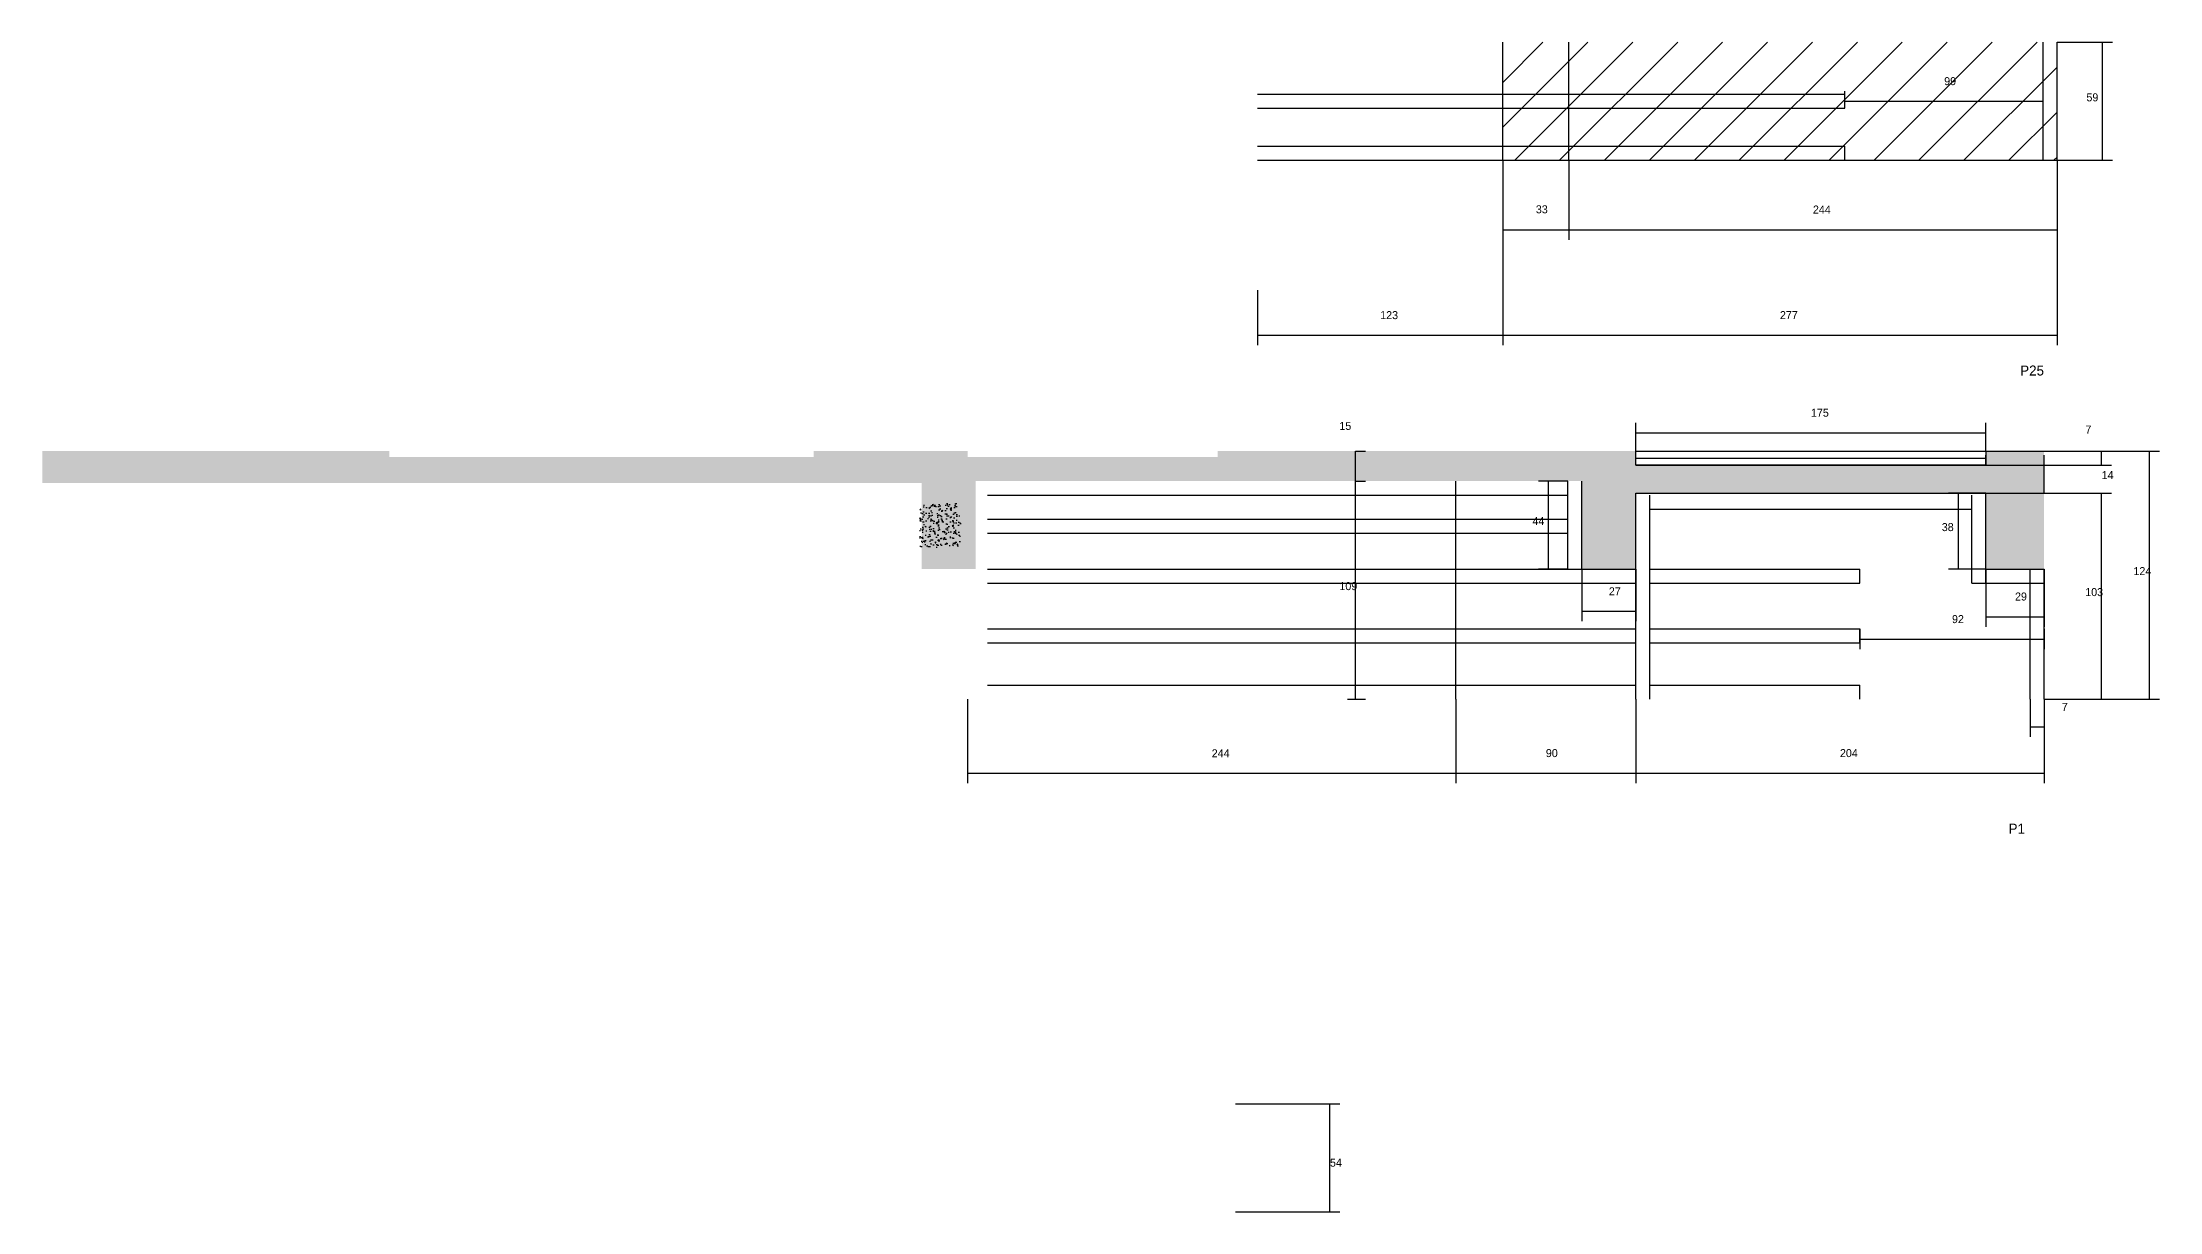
# Model space of a CAD drawing. Header units: metres. Extents: x 3856 to 5560, y 4268 to 4853.
# Drawn here: x 3856 to 4914, y 4268 to 4853 of the extents above; entities that cross this region are included whole.
import ezdxf

# ---------------------------------------------------------------- set-up
doc = ezdxf.new("R2010")
doc.units = ezdxf.units.M
for name, color, linetype in [('COTA', 4, 'Continuous'), ('Cota Seção (2x)', 4, 'Continuous'), ('NOMENCLATURA', 7, 'Continuous'), ('Painéis', 200, 'Continuous'), ('REAPROVEITAMENTO', 251, 'Continuous'), ('SARR_2.2x7', 40, 'Continuous')]:
    doc.layers.add(name, color=color, linetype=linetype)

msp = doc.modelspace()

# ---------------------------------------------------------------- hatches: boundary and pattern name
at = {"layer": 'COTA'}
h = msp.add_hatch(dxfattribs=at)
h.set_pattern_fill('AR-CONC', scale=0.03)
h.paths.add_polyline_path([(4856.7, 4648.8), (4827.7, 4648.8), (4827.7, 4641.8), (4652.7, 4641.8), (4652.7, 4648.8), (4443.7, 4648.8), (4443.7, 4645.8), (4318.7, 4645.8), (4318.7, 4648.8), (4241.7, 4648.8), (4241.7, 4645.8), (4029.7, 4645.8), (4029.7, 4648.8), (3856.2, 4648.8), (3856.2, 4632.8), (4243.7, 4632.8), (4295.7, 4632.8), (4295.7, 4589.8), (4322.7, 4589.8), (4322.7, 4633.8), (4625.7, 4633.8), (4625.7, 4589.8), (4652.7, 4589.8), (4652.7, 4627.8), (4827.7, 4627.8), (4827.7, 4589.8), (4856.7, 4589.8)])
h = msp.add_hatch(dxfattribs=at)
h.set_pattern_fill('AR-CONC', scale=0.03)
h.paths.add_polyline_path([(4315.2, 4600.8), (4315.2, 4622.7), (4315.2, 4622.7), (4294.6, 4622.7), (4294.6, 4622.7), (4294.6, 4600.8), (4294.6, 4600.8), (4315.2, 4600.8)])
at = {"layer": 'REAPROVEITAMENTO'}
h = msp.add_hatch(dxfattribs=at)
h.set_pattern_fill('ANSI31', scale=5)
h.paths.add_polyline_path([(4586.2, 4853.2), (4586.2, 4794.2), (4586.2, 4794.2), (4863.2, 4794.2), (4863.2, 4794.2), (4863.2, 4853.2), (4863.2, 4853.2), (4586.2, 4853.2)])

# ---------------------------------------------------------------- linework, layer by layer
at = {"layer": 'COTA'}
for p, q in [((4863.2, 4853.2), (4891, 4853.2)), ((4886, 4794.2), (4886, 4853.2)), ((4757.2, 4823.7), (4757.2, 4828.7)), ((4856.3, 4823.7), (4856.3, 4828.7)), ((4757.2, 4823.7), (4856.3, 4823.7)), ((4586.2, 4794.2), (4586.2, 4701.7)), ((4586.2, 4794.2), (4586.2, 4754.5)), ((4586.2, 4794.2), (4586.2, 4701.7)), ((4619.2, 4794.2), (4619.2, 4754.5)), ((4619.2, 4794.2), (4619.2, 4754.5)), ((4863.2, 4794.2), (4891, 4794.2)), ((4863.2, 4794.2), (4863.2, 4701.7)), ((4863.2, 4794.2), (4863.2, 4754.5)), ((4586.2, 4759.5), (4619.2, 4759.5)), ((4619.2, 4759.5), (4863.2, 4759.5)), ((4463.5, 4729.2), (4463.5, 4701.7)), ((4463.5, 4706.7), (4586.2, 4706.7)), ((4586.2, 4706.7), (4863.2, 4706.7)), ((4849.7, 4524.8), (4849.7, 4505.9)), ((4856.7, 4524.8), (4856.7, 4505.9)), ((4849.7, 4510.9), (4856.7, 4510.9)), ((4452.5, 4322.5), (4504.8, 4322.5)), ((4499.8, 4268.5), (4499.8, 4322.5)), ((4452.5, 4268.5), (4504.8, 4268.5))]:
    msp.add_line(p, q, dxfattribs=at)
at = {"layer": 'Cota Seção (2x)'}
for p, q in [((4652.7, 4648.8), (4652.7, 4662.9)), ((4652.7, 4657.9), (4827.7, 4657.9)), ((4827.7, 4648.8), (4827.7, 4662.9)), ((4512.6, 4633.8), (4512.6, 4648.8)), ((4512.6, 4648.8), (4517.6, 4648.8)), ((4827.7, 4648.8), (4890.5, 4648.8)), ((4827.7, 4641.8), (4827.7, 4646.8)), ((4856.7, 4648.8), (4914.5, 4648.8)), ((4856.7, 4627.8), (4856.7, 4646.8)), ((4885.5, 4641.8), (4885.5, 4648.8)), ((4909.5, 4524.8), (4909.5, 4648.8)), ((4827.7, 4641.8), (4856.7, 4641.8)), ((4827.7, 4641.8), (4890.5, 4641.8)), ((4512.6, 4633.8), (4517.6, 4633.8)), ((4512.6, 4524.8), (4512.6, 4633.8)), ((4512.6, 4633.8), (4517.6, 4633.8)), ((4618.7, 4633.8), (4604.1, 4633.8)), ((4609.1, 4589.8), (4609.1, 4633.8)), ((4827.7, 4627.8), (4808.9, 4627.8)), ((4813.9, 4589.8), (4813.9, 4627.8)), ((4827.7, 4627.8), (4890.5, 4627.8)), ((4885.5, 4524.8), (4885.5, 4627.8)), ((4618.7, 4589.8), (4604.1, 4589.8)), ((4625.7, 4589.8), (4625.7, 4563.7)), ((4652.7, 4589.8), (4652.7, 4563.7)), ((4827.7, 4589.8), (4808.9, 4589.8)), ((4827.7, 4589.8), (4827.7, 4561)), ((4856.7, 4589.8), (4856.7, 4561)), ((4625.7, 4568.7), (4652.7, 4568.7)), ((4827.7, 4566), (4856.7, 4566)), ((4764.7, 4559.9), (4764.7, 4549.7)), ((4764.7, 4554.7), (4856.7, 4554.7)), ((4856.7, 4559.9), (4856.7, 4549.7)), ((4318.7, 4524.8), (4318.7, 4482.7)), ((4508.6, 4524.8), (4517.6, 4524.8)), ((4562.7, 4524.8), (4562.7, 4482.7)), ((4562.7, 4524.8), (4562.7, 4482.7)), ((4652.7, 4524.8), (4652.7, 4482.7)), ((4652.7, 4524.8), (4652.7, 4482.7)), ((4856.7, 4524.8), (4856.7, 4482.7)), ((4856.7, 4524.8), (4890.5, 4524.8)), ((4856.7, 4524.8), (4914.5, 4524.8)), ((4318.7, 4487.7), (4562.7, 4487.7)), ((4562.7, 4487.7), (4652.7, 4487.7)), ((4652.7, 4487.7), (4856.7, 4487.7))]:
    msp.add_line(p, q, dxfattribs=at)
at = {"layer": 'Painéis'}
for p, q in [((4586.2, 4794.2), (4586.2, 4853.2)), ((4619.2, 4794.2), (4619.2, 4853.2)), ((4863.2, 4794.2), (4863.2, 4853.2)), ((4463.5, 4794.2), (4863.2, 4794.2)), ((4652.7, 4648.8), (4827.7, 4648.8)), ((4652.7, 4641.8), (4652.7, 4648.8)), ((4652.7, 4641.8), (4827.7, 4641.8)), ((4562.7, 4524.8), (4562.7, 4633.8)), ((4625.7, 4589.8), (4625.7, 4633.8)), ((4652.7, 4627.8), (4827.7, 4627.8)), ((4652.7, 4524.8), (4652.7, 4627.8)), ((4827.7, 4589.8), (4827.7, 4627.8)), ((4625.7, 4589.8), (4652.7, 4589.8)), ((4827.7, 4589.8), (4856.7, 4589.8)), ((4856.7, 4524.8), (4856.7, 4589.8))]:
    msp.add_line(p, q, dxfattribs=at)
msp.add_lwpolyline([(4827.7, 4641.8), (4652.7, 4641.8), (4652.7, 4648.8), (4827.7, 4648.8)], close=True, dxfattribs=at)
at = {"layer": 'SARR_2.2x7'}
for p, q in [((4856.3, 4794.2), (4856.3, 4853.2)), ((4463.5, 4827.2), (4586.2, 4827.2)), ((4586.2, 4827.2), (4757.2, 4827.2)), ((4757.2, 4820.2), (4757.2, 4827.2)), ((4463.5, 4820.2), (4586.2, 4820.2)), ((4586.2, 4820.2), (4757.2, 4820.2)), ((4463.5, 4801.2), (4586.2, 4801.2)), ((4586.2, 4801.2), (4757.2, 4801.2)), ((4757.2, 4794.2), (4757.2, 4801.2)), ((4652.7, 4645.3), (4827.7, 4645.3)), ((4328.7, 4626.8), (4562.7, 4626.8)), ((4562.7, 4626.8), (4618.7, 4626.8)), ((4618.7, 4589.8), (4618.7, 4633.8)), ((4659.7, 4524.8), (4659.7, 4626.8)), ((4820.7, 4582.8), (4820.7, 4626.8)), ((4328.7, 4614.8), (4562.7, 4614.8)), ((4562.7, 4614.8), (4618.7, 4614.8)), ((4659.7, 4619.8), (4820.7, 4619.8)), ((4328.7, 4607.8), (4562.7, 4607.8)), ((4562.7, 4607.8), (4618.7, 4607.8)), ((4328.7, 4589.8), (4562.7, 4589.8)), ((4328.7, 4582.8), (4562.7, 4582.8)), ((4562.7, 4589.8), (4652.7, 4589.8)), ((4562.7, 4582.8), (4652.7, 4582.8)), ((4659.7, 4589.8), (4764.7, 4589.8)), ((4659.7, 4582.8), (4764.7, 4582.8)), ((4764.7, 4582.8), (4764.7, 4589.8)), ((4820.7, 4582.8), (4827.7, 4582.8)), ((4827.7, 4582.8), (4827.7, 4589.8)), ((4827.7, 4582.8), (4856.7, 4582.8)), ((4849.7, 4524.8), (4849.7, 4589.8)), ((4328.7, 4559.9), (4562.7, 4559.9)), ((4328.7, 4552.9), (4562.7, 4552.9)), ((4562.7, 4559.9), (4652.7, 4559.9)), ((4562.7, 4552.9), (4652.7, 4552.9)), ((4659.7, 4559.9), (4764.7, 4559.9)), ((4659.7, 4552.9), (4764.7, 4552.9)), ((4764.7, 4552.9), (4764.7, 4559.9)), ((4328.7, 4531.8), (4562.7, 4531.8)), ((4562.7, 4531.8), (4652.7, 4531.8)), ((4659.7, 4531.8), (4764.7, 4531.8)), ((4764.7, 4524.8), (4764.7, 4531.8))]:
    msp.add_line(p, q, dxfattribs=at)

# ---------------------------------------------------------------- texts
at = {"layer": 'COTA'}
for s, p in [('99', (4806.8, 4831.8)), ('59', (4877.9, 4823.7)), ('33', (4602.7, 4767.7)), ('244', (4741.2, 4767.6)), ('123', (4524.9, 4714.8)), ('277', (4724.7, 4714.8)), ('7', (4865.6, 4518.9)), ('54', (4499.8, 4291))]:
    msp.add_text(s, height=4, dxfattribs=at).set_placement(p)
at = {"layer": 'Cota Seção (2x)'}
for s, p in [('175', (4740.2, 4666)), ('15', (4504.5, 4659.4)), ('7', (4877.4, 4657.6)), ('14', (4885.5, 4634.8)), ('44', (4601, 4611.8)), ('38', (4805.6, 4608.8)), ('109', (4504.5, 4579.3)), ('124', (4901.4, 4586.8)), ('27', (4639.2, 4576.7)), ('29', (4842.2, 4574.1)), ('103', (4877.3, 4576.3)), ('92', (4810.7, 4562.8)), ('244', (4440.7, 4495.7)), ('90', (4607.7, 4495.8)), ('204', (4754.7, 4495.8))]:
    msp.add_text(s, height=4, dxfattribs=at).set_placement(p)
at = {"layer": 'NOMENCLATURA'}
for s, p in [('P25', (4844.8, 4686.6)), ('P1', (4839, 4457.5))]:
    msp.add_text(s, height=5, dxfattribs=at).set_placement(p)

doc.saveas('drawing.dxf')
